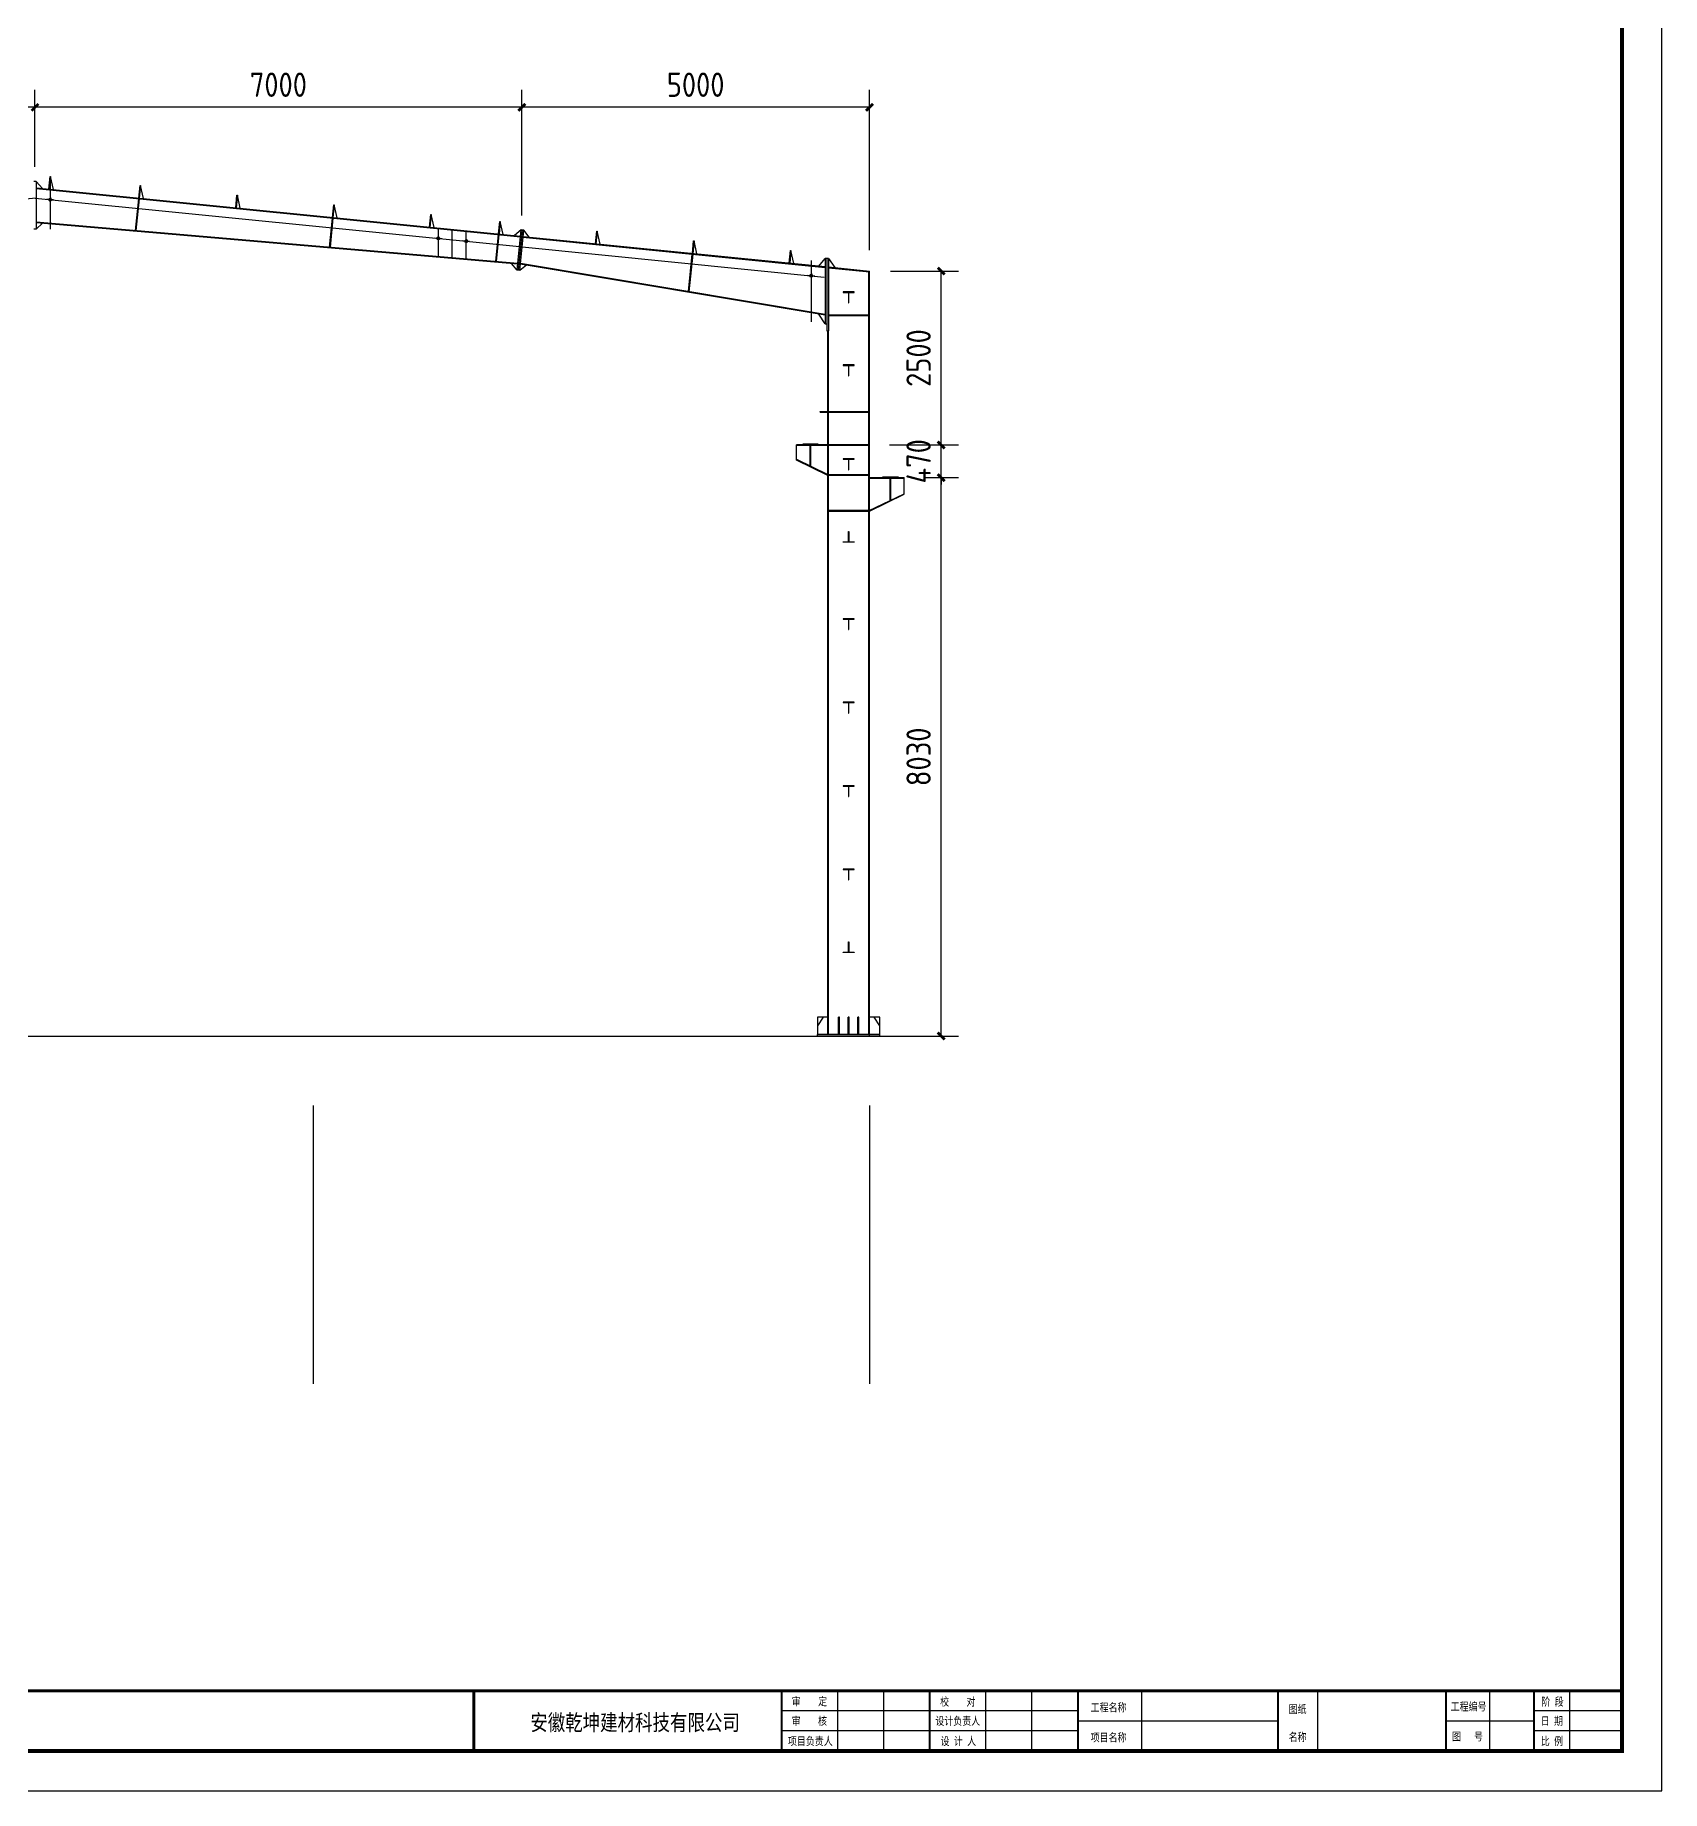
# Model space of a CAD drawing. Extents: x -41778 to 305453, y -85562 to 95360.
# Drawn here: x 86501 to 109893, y -8288 to 16959 of the extents above; entities that cross this region are included whole.
import ezdxf

# ---------------------------------------------------------------- set-up
doc = ezdxf.new("R2010")
doc.units = 0
doc.header["$LTSCALE"] = 1000
doc.header["$MEASUREMENT"] = 0
for name, color, linetype in [('_TCH_MASK', 7, 'Continuous'), ('AXIS', 3, 'Continuous'), ('PUB_TITLE', 4, 'Continuous')]:
    doc.layers.add(name, color=color, linetype=linetype)
doc.styles.get("Standard").update_dxf_attribs({"font": 'gbenor.shx', "bigfont": 'gbcbig.shx'})
doc.styles.add('图框', font='')
doc.styles.get('图框').set_extended_font_data('SimSun')
doc.dimstyles.get("Standard").update_dxf_attribs({"dimscale": 100, "dimtxt": 3.5, "dimasz": 1, "dimexe": 2.5, "dimexo": 3, "dimgap": 1.5, "dimtad": 1, "dimdec": 0, "dimzin": 0, "dimdsep": 46, "dimtxsty": 'Standard', "dimblk": 'ARCHTICK', "dimcen": 0.09, "dimadec": 0, "dimazin": 0, "dimtfac": 1, "dimtdec": 0, "dimtix": 1, "dimtmove": 2, "dimatfit": 3, "dimfxl": 1, "dimtolj": 1, "dimtzin": 0, "dimarcsym": 0})

# ---------------------------------------------------------------- blocks, each defined once
blk = doc.blocks.new('_ArchTick')
at = {"color": 0, "linetype": 'ByBlock', "const_width": 0.4}
blk.add_lwpolyline([(-0.5, -0.5), (0.5, 0.5)], dxfattribs=at)
blk = doc.blocks.new('*D73')
at = {"color": 0, "lineweight": -2}
for p, q in [((93499, 14366), (93499, 16171)), ((98499, 13866), (98499, 16171)), ((98499, 15921), (93499, 15921))]:
    blk.add_line(p, q, dxfattribs=at)
at = {"layer": 'Defpoints', "color": 0}
for p in [(93499, 15921), (93499, 14066), (98499, 13566)]:
    blk.add_point(p, dxfattribs=at)
at = {"color": 0, "lineweight": -2, "xscale": 100, "yscale": 100, "zscale": 100, "rotation": 180}
blk.add_blockref('_ArchTick', (93499, 15921), dxfattribs=at)
at = {"color": 0, "lineweight": -2, "xscale": 100, "yscale": 100, "zscale": 100}
blk.add_blockref('_ArchTick', (98499, 15921), dxfattribs=at)
at = {"color": 0, "insert": (95999, 16246), "char_height": 350, "attachment_point": 5}
blk.add_mtext('\\A1;5000', dxfattribs=at)
blk = doc.blocks.new('*D74')
at = {"color": 0, "lineweight": -2}
for p, q in [((86499, 15066), (86499, 16171)), ((93499, 14366), (93499, 16171)), ((93499, 15921), (86499, 15921))]:
    blk.add_line(p, q, dxfattribs=at)
at = {"layer": 'Defpoints', "color": 0}
for p in [(86499, 15921), (86499, 14766), (93499, 14066)]:
    blk.add_point(p, dxfattribs=at)
at = {"color": 0, "lineweight": -2, "xscale": 100, "yscale": 100, "zscale": 100, "rotation": 180}
blk.add_blockref('_ArchTick', (86499, 15921), dxfattribs=at)
at = {"color": 0, "lineweight": -2, "xscale": 100, "yscale": 100, "zscale": 100}
blk.add_blockref('_ArchTick', (93499, 15921), dxfattribs=at)
at = {"color": 0, "insert": (89999, 16246), "char_height": 350, "attachment_point": 5}
blk.add_mtext('\\A1;7000', dxfattribs=at)
blk = doc.blocks.new('*D75')
at = {"color": 0, "lineweight": -2}
for p, q in [((79499, 14366), (79499, 16171)), ((86499, 15066), (86499, 16171)), ((86499, 15921), (79499, 15921))]:
    blk.add_line(p, q, dxfattribs=at)
at = {"layer": 'Defpoints', "color": 0}
for p in [(79499, 15921), (86499, 14766), (79499, 14066)]:
    blk.add_point(p, dxfattribs=at)
at = {"color": 0, "lineweight": -2, "xscale": 100, "yscale": 100, "zscale": 100, "rotation": 180}
blk.add_blockref('_ArchTick', (79499, 15921), dxfattribs=at)
at = {"color": 0, "lineweight": -2, "xscale": 100, "yscale": 100, "zscale": 100}
blk.add_blockref('_ArchTick', (86499, 15921), dxfattribs=at)
at = {"color": 0, "insert": (82999, 16246), "char_height": 350, "attachment_point": 5}
blk.add_mtext('\\A1;7000', dxfattribs=at)
blk = doc.blocks.new('*D84')
at = {"color": 0, "lineweight": -2}
for p, q in [((99299, 10596), (99780, 10596)), ((99530, 2566), (99530, 10596)), ((98949, 2566), (99780, 2566))]:
    blk.add_line(p, q, dxfattribs=at)
at = {"layer": 'Defpoints', "color": 0}
for p in [(98999, 10596), (99530, 10596), (98649, 2566)]:
    blk.add_point(p, dxfattribs=at)
at = {"color": 0, "lineweight": -2, "xscale": 100, "yscale": 100, "zscale": 100}
for p, rotation in [((99530, 10596), 90), ((99530, 2566), 270)]:
    blk.add_blockref('_ArchTick', p, dxfattribs=dict(at, rotation=rotation))
at = {"color": 0, "insert": (99205, 6581), "char_height": 350, "attachment_point": 5, "rotation": 90}
blk.add_mtext('\\A1;8030', dxfattribs=at)
blk = doc.blocks.new('*D85')
at = {"color": 0, "lineweight": -2}
for p, q in [((99530, 11066), (99530, 11166)), ((98787, 11066), (99780, 11066)), ((99530, 10596), (99530, 11066)), ((99299, 10596), (99780, 10596)), ((99530, 10596), (99530, 10496))]:
    blk.add_line(p, q, dxfattribs=at)
at = {"layer": 'Defpoints', "color": 0}
for p in [(98487, 11066), (99530, 11066), (98999, 10596)]:
    blk.add_point(p, dxfattribs=at)
at = {"color": 0, "lineweight": -2, "xscale": 100, "yscale": 100, "zscale": 100}
for p, rotation in [((99530, 11066), 270), ((99530, 10596), 90)]:
    blk.add_blockref('_ArchTick', p, dxfattribs=dict(at, rotation=rotation))
at = {"color": 0, "insert": (99205, 10831), "char_height": 350, "attachment_point": 5, "rotation": 90}
blk.add_mtext('\\A1;470', dxfattribs=at)
blk = doc.blocks.new('*D86')
at = {"color": 0, "lineweight": -2}
for p, q in [((98799, 13566), (99780, 13566)), ((99530, 11066), (99530, 13566)), ((98787, 11066), (99780, 11066))]:
    blk.add_line(p, q, dxfattribs=at)
at = {"layer": 'Defpoints', "color": 0}
for p in [(98499, 13566), (99530, 13566), (98487, 11066)]:
    blk.add_point(p, dxfattribs=at)
at = {"color": 0, "lineweight": -2, "xscale": 100, "yscale": 100, "zscale": 100}
for p, rotation in [((99530, 13566), 90), ((99530, 11066), 270)]:
    blk.add_blockref('_ArchTick', p, dxfattribs=dict(at, rotation=rotation))
at = {"color": 0, "insert": (99205, 12316), "char_height": 350, "attachment_point": 5, "rotation": 90}
blk.add_mtext('\\A1;2500', dxfattribs=at)
blk = doc.blocks.new('新块')
for p, q in [((-8240, 400), (-8240, 1000)), ((-7780, 400), (-7780, 1000)), ((-6760, 400), (-6760, 1000)), ((-6300, 400), (-6300, 1000)), ((-5200, 400), (-5200, 1000)), ((-3440, 400), (-3440, 1000)), ((-1720, 400), (-1720, 1000)), ((-920, 400), (-920, 1000)), ((-400, 400), (-400, 1000)), ((-5840, 800), (-8800, 800)), ((-400, 800), (-1280, 800)), ((-5840, 600), (-8800, 600)), ((-5840, 700), (-3840, 700)), ((-2160, 700), (-1280, 700)), ((-400, 600), (-1280, 600))]:
    blk.add_line(p, q)
for points, const_width in [([(-11880, 400), (-11880, 1000), (-400, 1000)], 32), ([(-8800, 400), (-8800, 1000)], 20), ([(-7320, 400), (-7320, 1000)], 20), ([(-5840, 400), (-5840, 1000)], 20), ([(-3840, 400), (-3840, 1000)], 20), ([(-2160, 400), (-2160, 1000)], 20), ([(-1280, 400), (-1280, 1000)], 20)]:
    blk.add_lwpolyline(points, dxfattribs=dict(const_width=const_width))
at = {"layer": 'PUB_TITLE'}
blk.add_lwpolyline([(-47560, 0), (0, 0), (0, 33640), (-47560, 33640)], close=True, dxfattribs=at)
at = {"layer": 'PUB_TITLE', "const_width": 40}
blk.add_lwpolyline([(-46560, 400), (-400, 400), (-400, 33240), (-46560, 33240)], close=True, dxfattribs=at)
at = {"layer": 'PUB_TITLE', "const_width": 32}
blk.add_lwpolyline([(-400, 1000), (-46560, 1000)], dxfattribs=at)
at = {"style": '图框', "width": 0.8}
for s, height, p in [('审    定', 80, (-8701, 854)), ('校    对', 80, (-7217, 851)), ('工程名称', 80, (-5712, 794)), ('工程编号', 80, (-2112, 803)), ('阶 段', 80, (-1205, 851)), ('安徽乾坤建材科技有限公司', 160, (-11315, 604)), ('审    核', 80, (-8702, 659)), ('设计负责人', 80, (-7265, 659)), ('图纸', 80, (-3732, 778)), ('日 期', 80, (-1212, 659)), ('项目负责人', 80, (-8739, 457)), ('设 计 人', 80, (-7213, 457)), ('项目名称', 80, (-5712, 494)), ('名称', 80, (-3732, 498)), ('图   号', 80, (-2098, 504)), ('比 例', 80, (-1211, 457))]:
    blk.add_text(s, height=height, dxfattribs=at).set_placement(p)
for tag, p in [('审定人', (-8147, 838)), ('校对', (-6621, 837)), ('工程名称', (-5026, 781)), ('阶段', (-810, 832)), ('审核人', (-8147, 641)), ('设计负责人', (-6745, 649)), ('图名', (-3347, 649)), ('日期', (-905, 632)), ('项目负责人', (-8228, 444)), ('设计人', (-6659, 447)), ('项目名称', (-5026, 479)), ('图号', (-1657, 502)), ('比例', (-810, 446))]:
    blk.add_attdef(tag, p, '', height=120)

msp = doc.modelspace()

# ---------------------------------------------------------------- linework, layer by layer
for p, q in [((86698.4, 14746.3), (86716.3, 14925.4)), ((86722.2, 14924.8), (86704.3, 14745.7)), ((86716.3, 14925.4), (86722.2, 14924.8)), ((86764, 14739.7), (86722.2, 14924.8)), ((86517.4, 14856.2), (86481.4, 14856.2)), ((86517.4, 14856.2), (86517.4, 14171.2)), ((86607.4, 14755.4), (86517.4, 14856.2)), ((86517.4, 14764.4), (93481.5, 14068)), ((86517.4, 14754.4), (93480.5, 14058.1)), ((86704.3, 14745.7), (86764, 14739.7)), ((86717.4, 14856.2), (86717.4, 14171.2)), ((87991.9, 14617), (88009.8, 14796.1)), ((88015.8, 14795.5), (87997.9, 14616.4)), ((88009.8, 14796.1), (88015.8, 14795.5)), ((88057.6, 14610.4), (88015.8, 14795.5)), ((89385, 14477.6), (89402.9, 14656.8)), ((89408.8, 14656.2), (89390.9, 14477.1)), ((89402.9, 14656.8), (89408.8, 14656.2)), ((89450.6, 14471.1), (89408.8, 14656.2)), ((86514.3, 14617), (79532.2, 13918.7)), ((86502.4, 14615.2), (93466.5, 13918.7)), ((86767.1, 14588.7), (86667.6, 14598.6)), ((86720.3, 14623.5), (86714.4, 14563.8)), ((87945.4, 14152), (87990.9, 14607)), ((87996.9, 14606.4), (87951.4, 14151.5)), ((87997.9, 14616.4), (88057.6, 14610.4)), ((89390.9, 14477.1), (89450.6, 14471.1)), ((90778, 14338.3), (90795.9, 14517.5)), ((90801.9, 14516.9), (90784, 14337.7)), ((90795.9, 14517.5), (90801.9, 14516.9)), ((90843.7, 14331.8), (90801.9, 14516.9)), ((86517.4, 14171.2), (86481.4, 14171.2)), ((86517.4, 14274.7), (93442.6, 13679.7)), ((86517.4, 14264.7), (93441.6, 13669.7)), ((86607.4, 14256.9), (86517.4, 14171.2)), ((90735.4, 13912.3), (90777, 14328.4)), ((90783, 14327.8), (90741.4, 13911.8)), ((90784, 14337.7), (90843.7, 14331.8)), ((92171.1, 14199), (92189, 14378.1)), ((92195, 14377.5), (92177, 14198.4)), ((92177, 14198.4), (92236.7, 14192.5)), ((92189, 14378.1), (92195, 14377.5)), ((92236.7, 14192.5), (92195, 14377.5)), ((92299.4, 13767.9), (92299.4, 14186.2)), ((92499.4, 13750.7), (92499.4, 14166.2)), ((92699.4, 13733.5), (92699.4, 14146.2)), ((93166.1, 14099.5), (93184, 14278.6)), ((93190, 14278), (93172.1, 14098.9)), ((93184, 14278.6), (93190, 14278)), ((93231.8, 14093), (93190, 14278)), ((93490.4, 14157.6), (93391.9, 14077)), ((93432.7, 13580.4), (93490.4, 14157.6)), ((93450.6, 13578.6), (93508.3, 14155.8)), ((93468.5, 13576.9), (93526.2, 14154)), ((93526.2, 14154), (93490.4, 14157.6)), ((93606.8, 14055.5), (93526.2, 14154)), ((94559.2, 13960.2), (94577.1, 14139.3)), ((94583, 14138.7), (94565.1, 13959.6)), ((94577.1, 14139.3), (94583, 14138.7)), ((94624.8, 13953.7), (94583, 14138.7)), ((92349.1, 14030.5), (92249.6, 14040.4)), ((92302.3, 14065.3), (92296.4, 14005.6)), ((92749.1, 13990.5), (92649.6, 14000.4)), ((92702.3, 14025.3), (92696.4, 13965.6)), ((93126.8, 13706.8), (93165.1, 14089.6)), ((93171.1, 14089), (93132.8, 13706.3)), ((93172.1, 14098.9), (93231.8, 14093)), ((93502.3, 13915.2), (97846.4, 13480.8)), ((93516.3, 14054.5), (97861.4, 13620)), ((93517.3, 14064.4), (97861.4, 13630)), ((94565.1, 13959.6), (94624.8, 13953.7)), ((95952.2, 13820.9), (95970.1, 14000)), ((95976.1, 13999.4), (95958.2, 13820.3)), ((95970.1, 14000), (95976.1, 13999.4)), ((96017.9, 13814.4), (95976.1, 13999.4)), ((93432.7, 13580.4), (93351.9, 13677.4)), ((93566.3, 13650.4), (93468.5, 13576.9)), ((97861.4, 12932.6), (93477.4, 13665.2)), ((97861.4, 12942.7), (93478.3, 13675.2)), ((95897.2, 13270.9), (95951.2, 13811)), ((95957.2, 13810.4), (95903.1, 13270)), ((95958.2, 13820.3), (96017.9, 13814.4)), ((97345.3, 13681.6), (97363.2, 13860.7)), ((97369.1, 13860.1), (97351.2, 13681)), ((97351.2, 13681), (97410.9, 13675.1)), ((97363.2, 13860.7), (97369.1, 13860.1)), ((97410.9, 13675.1), (97369.1, 13860.1)), ((97661.4, 13716.2), (97661.4, 12836.2)), ((97771.4, 13639), (97861.4, 13746.2)), ((97861.4, 13746.2), (97861.4, 12806.2)), ((97911.4, 13746.2), (97861.4, 13746.2)), ((97886.4, 13746.2), (97886.4, 12706.2)), ((97911.4, 13746.2), (97911.4, 12706.2)), ((97911.4, 13746.2), (98001.4, 13616)), ((93468.5, 13576.9), (93432.7, 13580.4)), ((97711.1, 13494.3), (97611.6, 13504.2)), ((97664.3, 13529.1), (97658.4, 13469.4)), ((97911.4, 13625), (98499.4, 13566.2)), ((97911.4, 13615), (98499.4, 13556.2)), ((98487.4, 2588.2), (98487.4, 13557.4)), ((98499.4, 2566.2), (98499.4, 13566.2)), ((98279.4, 13266.2), (98119.4, 13266.2)), ((98119.4, 13266.2), (98119.4, 13260.2)), ((98119.4, 13260.2), (98279.4, 13260.2)), ((98196.4, 13260.2), (98196.4, 13110.2)), ((98202.4, 13110.2), (98202.4, 13260.2)), ((98279.4, 13260.2), (98279.4, 13266.2)), ((97861.4, 12806.2), (97771.4, 12947.6)), ((97911.4, 12936.2), (98487.4, 12936.2)), ((97911.4, 12926.2), (98487.4, 12926.2)), ((98196.4, 13110.2), (98202.4, 13110.2)), ((97861.4, 12806.2), (97886.4, 12806.2)), ((97886.4, 12706.2), (97911.4, 12706.2)), ((97899.4, 2588.2), (97899.4, 12706.2)), ((97911.4, 2588.2), (97911.4, 12706.2)), ((98279.4, 12216.2), (98119.4, 12216.2)), ((98119.4, 12216.2), (98119.4, 12210.2)), ((98119.4, 12210.2), (98279.4, 12210.2)), ((98196.4, 12210.2), (98196.4, 12060.2)), ((98202.4, 12060.2), (98202.4, 12210.2)), ((98279.4, 12210.2), (98279.4, 12216.2)), ((98196.4, 12060.2), (98202.4, 12060.2)), ((97789.4, 11536.2), (97789.4, 11546.2)), ((97789.4, 11546.2), (97899.4, 11546.2)), ((97789.4, 11536.2), (97899.4, 11536.2)), ((97911.4, 11546.2), (98487.4, 11546.2)), ((97911.4, 11536.2), (98487.4, 11536.2)), ((97899.4, 11066.2), (97449.4, 11066.2)), ((97449.4, 10846.2), (97449.4, 11066.2)), ((97899.4, 11056.2), (97449.4, 11056.2)), ((97644.4, 10769.1), (97644.4, 11056.2)), ((97654.4, 10769.1), (97654.4, 11056.2)), ((98487.4, 11066.2), (97911.4, 11066.2)), ((98487.4, 11056.2), (97911.4, 11056.2)), ((98279.4, 10866.2), (98119.4, 10866.2)), ((98119.4, 10866.2), (98119.4, 10860.2)), ((98119.4, 10860.2), (98279.4, 10860.2)), ((98196.4, 10860.2), (98196.4, 10710.2)), ((98202.4, 10710.2), (98202.4, 10860.2)), ((98279.4, 10860.2), (98279.4, 10866.2)), ((97899.4, 10626.2), (97449.4, 10846.2)), ((97903.4, 10635.4), (97453.4, 10855.4)), ((98487.4, 10636.2), (97911.4, 10636.2)), ((98487.4, 10626.2), (97911.4, 10626.2)), ((98196.4, 10710.2), (98202.4, 10710.2)), ((98495.3, 10125.4), (98995.3, 10365.4)), ((98499.4, 10596.2), (98999.4, 10596.2)), ((98499.4, 10586.2), (98999.4, 10586.2)), ((98499.4, 10116.2), (98999.4, 10356.2)), ((98794.4, 10279.1), (98794.4, 10586.2)), ((98804.4, 10279.1), (98804.4, 10586.2)), ((98999.4, 10356.2), (98999.4, 10596.2)), ((97911.4, 10126.2), (98487.4, 10126.2)), ((97911.4, 10116.2), (98487.4, 10116.2)), ((98119.4, 9666.2), (98119.4, 9672.2)), ((98119.4, 9672.2), (98279.4, 9672.2)), ((98279.4, 9666.2), (98119.4, 9666.2)), ((98196.4, 9672.2), (98196.4, 9822.2)), ((98196.4, 9822.2), (98202.4, 9822.2)), ((98202.4, 9822.2), (98202.4, 9672.2)), ((98279.4, 9672.2), (98279.4, 9666.2)), ((98279.4, 8566.2), (98119.4, 8566.2)), ((98119.4, 8566.2), (98119.4, 8560.2)), ((98119.4, 8560.2), (98279.4, 8560.2)), ((98196.4, 8560.2), (98196.4, 8410.2)), ((98196.4, 8410.2), (98202.4, 8410.2)), ((98202.4, 8410.2), (98202.4, 8560.2)), ((98279.4, 8560.2), (98279.4, 8566.2)), ((98279.4, 7366.2), (98119.4, 7366.2)), ((98119.4, 7366.2), (98119.4, 7360.2)), ((98119.4, 7360.2), (98279.4, 7360.2)), ((98196.4, 7360.2), (98196.4, 7210.2)), ((98202.4, 7210.2), (98202.4, 7360.2)), ((98279.4, 7360.2), (98279.4, 7366.2)), ((98196.4, 7210.2), (98202.4, 7210.2)), ((98279.4, 6166.2), (98119.4, 6166.2)), ((98119.4, 6166.2), (98119.4, 6160.2)), ((98119.4, 6160.2), (98279.4, 6160.2)), ((98196.4, 6160.2), (98196.4, 6010.2)), ((98202.4, 6010.2), (98202.4, 6160.2)), ((98279.4, 6160.2), (98279.4, 6166.2)), ((98196.4, 6010.2), (98202.4, 6010.2)), ((98279.4, 4966.2), (98119.4, 4966.2)), ((98119.4, 4966.2), (98119.4, 4960.2)), ((98119.4, 4960.2), (98279.4, 4960.2)), ((98196.4, 4960.2), (98196.4, 4810.2)), ((98196.4, 4810.2), (98202.4, 4810.2)), ((98202.4, 4810.2), (98202.4, 4960.2)), ((98279.4, 4960.2), (98279.4, 4966.2)), ((98196.4, 3772.2), (98196.4, 3922.2)), ((98196.4, 3922.2), (98202.4, 3922.2)), ((98202.4, 3922.2), (98202.4, 3772.2)), ((98119.4, 3766.2), (98119.4, 3772.2)), ((98119.4, 3772.2), (98279.4, 3772.2)), ((98279.4, 3766.2), (98119.4, 3766.2)), ((98279.4, 3772.2), (98279.4, 3766.2)), ((97911.4, 2838.2), (97749.4, 2838.2)), ((97749.4, 2838.2), (97749.4, 2588.2)), ((97830.4, 2838.2), (97749.4, 2713.2)), ((98067.4, 2838.2), (98051.4, 2838.2)), ((98051.4, 2588.2), (98051.4, 2838.2)), ((98067.4, 2588.2), (98067.4, 2838.2)), ((98207.4, 2838.2), (98191.4, 2838.2)), ((98191.4, 2588.2), (98191.4, 2838.2)), ((98207.4, 2588.2), (98207.4, 2838.2)), ((98347.4, 2838.2), (98331.4, 2838.2)), ((98331.4, 2588.2), (98331.4, 2838.2)), ((98347.4, 2588.2), (98347.4, 2838.2)), ((98649.4, 2838.2), (98487.4, 2838.2)), ((98649.4, 2713.2), (98568.4, 2838.2)), ((98649.4, 2588.2), (98649.4, 2838.2)), ((49499.4, 2566.2), (99499.4, 2566.2)), ((98649.4, 2588.2), (97749.4, 2588.2)), ((97749.4, 2566.2), (97749.4, 2588.2)), ((98649.4, 2566.2), (97749.4, 2566.2)), ((98649.4, 2566.2), (98649.4, 2588.2))]:
    msp.add_line(p, q)
for points in [[(97759.4, 11076.2), (97539.4, 11076.2), (97539.4, 11066.2), (97759.4, 11066.2)], [(98689.4, 10606.2), (98909.4, 10606.2), (98909.4, 10596.2), (98689.4, 10596.2)]]:
    msp.add_lwpolyline(points, close=True)
at = {"extrusion": (0, 0, -1)}
for centre in [(86717.4, 14593.7), (92299.4, 14035.5), (92699.4, 13995.5), (97661.4, 13499.3)]:
    msp.add_ellipse(centre, major_axis=(-24.9, 2.5), ratio=0.6, dxfattribs=at)
at = {"layer": 'AXIS'}
for p, q in [((90499.4, 1566.2), (90499.4, -2433.8)), ((98499.4, 1566.2), (98499.4, -2433.8))]:
    msp.add_line(p, q, dxfattribs=at)

# ---------------------------------------------------------------- block references
at = {"layer": '_TCH_MASK', "color": 0, "lineweight": 15, "xscale": 1.438051470089704, "yscale": 1.438051470089704, "zscale": 1.438051470327673}
msp.add_blockref('新块', (109893, -8288.3), dxfattribs=at)

# ---------------------------------------------------------------- dimensions: what is measured, and where the dimension line sits
for base, p1, p2, angle, picture, middle in [((79499.4, 15921), (86499.4, 14766.2), (79499.4, 14066.2), 180, '*D75', (82999.4, 16246)), ((86499.4, 15921), (93499.4, 14066.2), (86499.4, 14766.2), 180, '*D74', (89999.4, 16246)), ((93499.4, 15921), (98499.4, 13566.2), (93499.4, 14066.2), 180, '*D73', (95999.4, 16246)), ((99529.8, 13566.2), (98487.4, 11066.2), (98499.4, 13566.2), 90, '*D86', (99204.8, 12316.2)), ((99529.8, 11066.2), (98999.4, 10596.2), (98487.4, 11066.2), 90, '*D85', (99204.8, 10831.2)), ((99529.8, 10596.2), (98649.4, 2566.2), (98999.4, 10596.2), 90, '*D84', (99204.8, 6581.2))]:
    dim = msp.add_linear_dim(base=base, p1=p1, p2=p2, angle=angle, dimstyle='Standard')
    dim.commit()
    dim.dimension.update_dxf_attribs({"geometry": picture, "text_midpoint": middle})

doc.saveas('drawing.dxf')
